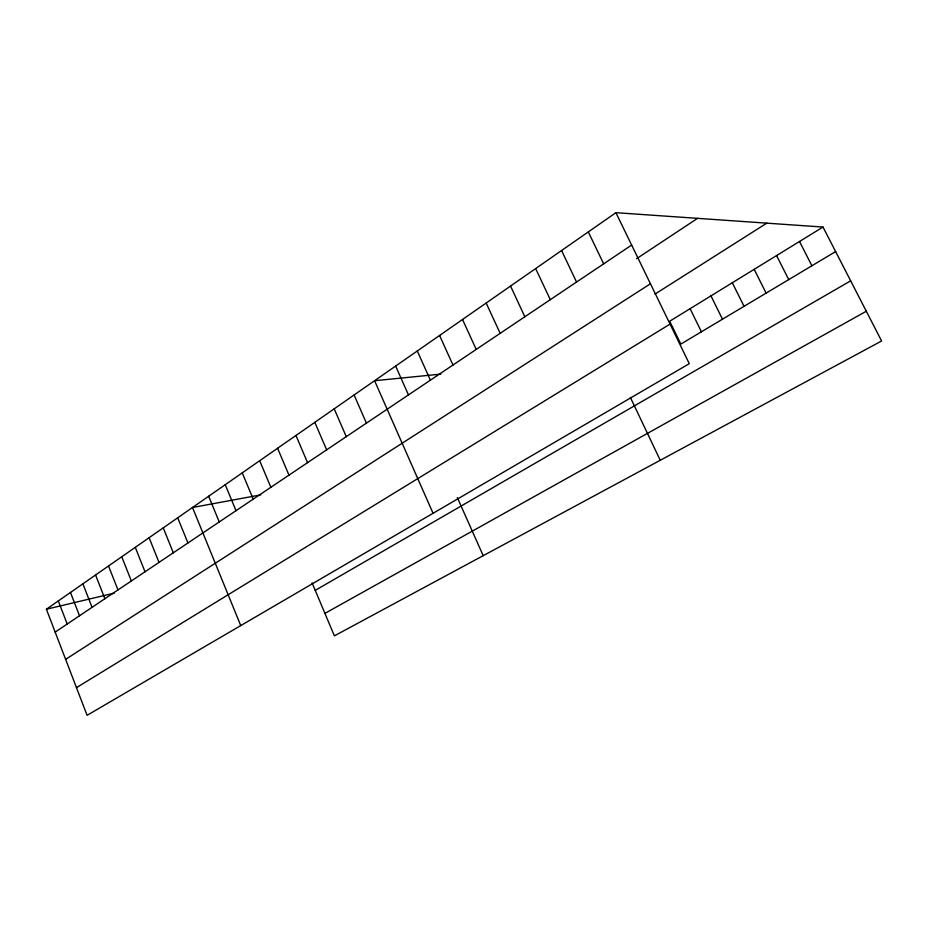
<?xml version="1.0" encoding="UTF-8"?>
<svg xmlns="http://www.w3.org/2000/svg" width="928" height="928" viewBox="0 0 928 928"><rect width="100%" height="100%" fill="white"/><g stroke="black" fill="none" stroke-linecap="round" stroke-linejoin="round"><path stroke-width="1.39" d="M615.914 212.686L689.284 363.683L87.081 715.314L46.4 609.232L615.914 212.686L823.008 227.058L881.6 340.982L334.382 635.866L312.121 582.946M55.17 632.107L631.643 245.062M636.515 258.738L697.554 218.347M65.621 659.356L650.458 283.771M654.982 294.106L766.772 223.161M823.008 227.058L669.703 321.216L680.827 344.091L835.629 251.581M76.467 687.648L670.051 324.104M315.242 590.359L850.674 280.836M324.928 613.385L866.3 311.24M46.4 609.232L114.33 593.108M260.733 494.891L192.502 507.5L240.746 625.588M440.765 374.123L374.587 380.724L433.063 513.3M799.507 241.489L811.896 265.768M776.574 255.571L788.73 279.606M754.186 269.329L766.122 293.12M732.32 282.762L744.047 306.31M710.964 295.87L722.483 319.197M690.096 308.688L701.417 331.795M588.306 231.907L603.664 263.854M561.568 250.525L576.555 282.054M630.367 397.428L660.249 460.276M535.653 268.575L550.304 299.674M510.539 286.056L524.842 316.773M486.168 303.027L500.169 333.338M462.527 319.487L476.215 349.415M439.582 335.46L452.968 365.029M417.287 350.981L430.395 380.178M457.318 497.559L483.198 555.675M395.63 366.061L408.471 394.91M354.113 394.98L366.432 423.133M334.196 408.842L346.272 436.659M314.824 422.333L326.656 449.836M295.962 435.464L307.562 462.654M277.588 448.259L288.968 475.136M259.689 460.717L270.86 487.293M242.254 472.862L253.216 499.136M225.249 484.706L236.014 510.69M208.672 496.248L219.24 521.942M177.7 517.801L187.932 542.973M163.247 527.87L173.304 552.786M149.106 537.718L159.001 562.391M135.279 547.346L145.023 571.776M121.754 556.765L131.347 580.963M108.518 565.976L117.972 589.941M95.572 575L104.876 598.734M82.894 583.828L92.058 607.341M70.47 592.47L79.506 615.763M58.313 600.938L67.21 624.022"/></g></svg>
